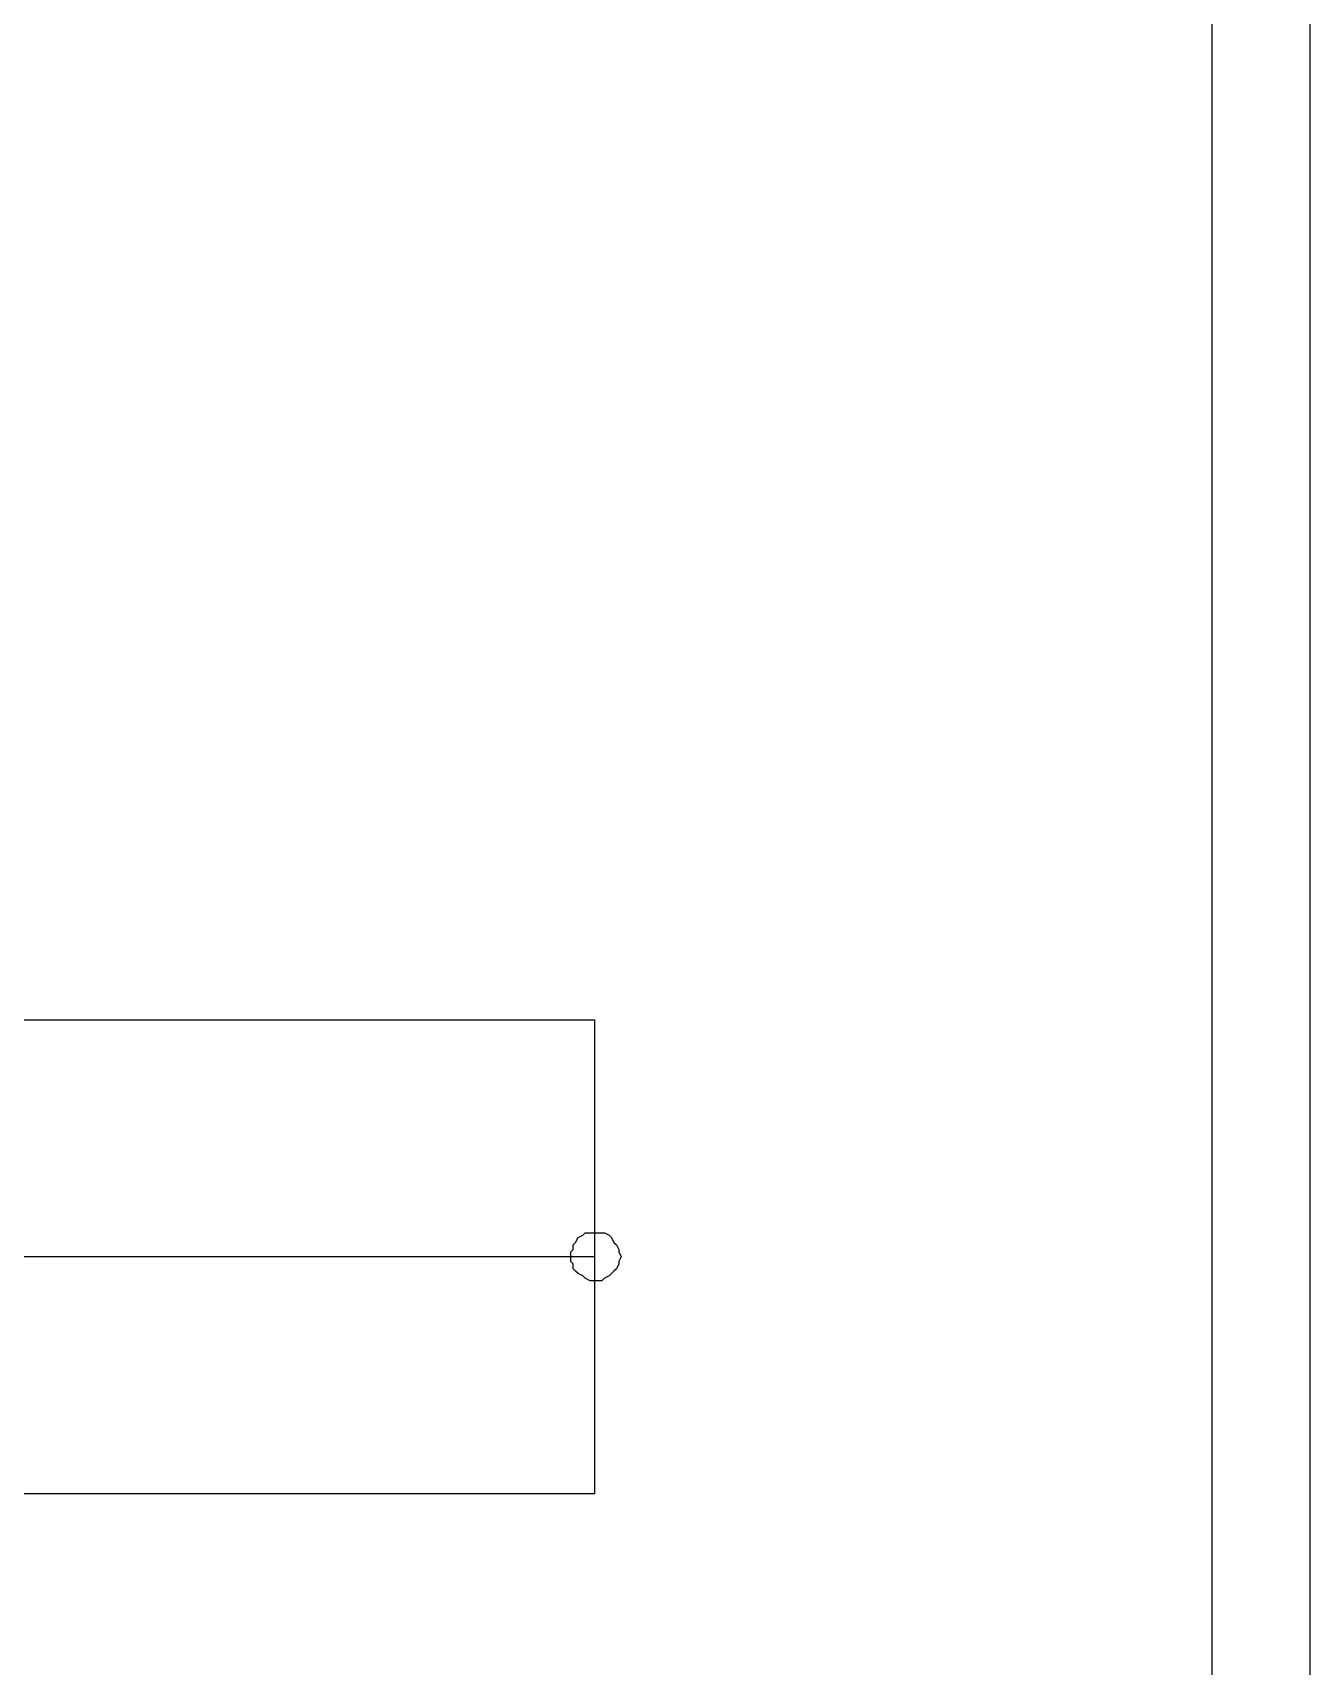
# Model space of a CAD drawing. Header units: millimetres. Extents: x 0 to 420, y 0 to 297.
# Drawn here: x 397.47 to 420.07, y 107.77 to 136.67 of the extents above; entities that cross this region are included whole.
import ezdxf

# ---------------------------------------------------------------- set-up
doc = ezdxf.new("R2010")
doc.units = ezdxf.units.MM
doc.layers.get('0').update_dxf_attribs({"linetype": 'CONTINUOUS'})

msp = doc.modelspace()

# ---------------------------------------------------------------- linework, layer by layer
at = {"color": 0, "true_color": 0x000007}
for points in [[(0.211668, 0), (420.073667, 0), (420.073667, 296.925999), (0.211668, 296.925999)], [(7.239002, 1.735667), (418.338, 1.735667), (418.338, 295.190332), (7.239002, 295.190332)], [(406.992667, 115.019667), (406.992667, 115.104333), (407.035, 115.146667), (407.035, 115.231333), (407.077333, 115.273667), (407.119667, 115.358333), (407.204333, 115.400667), (407.246667, 115.443), (407.331333, 115.443), (407.373667, 115.443), (407.458333, 115.443), (407.543, 115.443), (407.585333, 115.443), (407.67, 115.400667), (407.712333, 115.358333), (407.754667, 115.273667), (407.797, 115.231333), (407.839333, 115.146667), (407.839333, 115.104333), (407.881667, 115.019667), (407.839333, 114.935), (407.839333, 114.892667), (407.797, 114.808), (407.754667, 114.765667), (407.712333, 114.723333), (407.67, 114.681), (407.585333, 114.638667), (407.543, 114.596333), (407.458333, 114.596333), (407.373667, 114.596333), (407.331333, 114.596333), (407.246667, 114.638667), (407.204333, 114.681), (407.119667, 114.723333), (407.077333, 114.765667), (407.035, 114.808), (407.035, 114.892667), (406.992667, 114.935)]]:
    msp.add_lwpolyline(points, close=True, dxfattribs=at)
for points in [[(407.416, 110.828667), (381.338667, 110.828667), (381.338667, 119.210667), (407.416, 119.210667)], [(407.416, 110.828667), (407.416, 119.210667)], [(407.416, 115.019667), (381.338667, 115.019667), (385.318, 110.828667)]]:
    msp.add_lwpolyline(points, dxfattribs=at)

doc.saveas('drawing.dxf')
